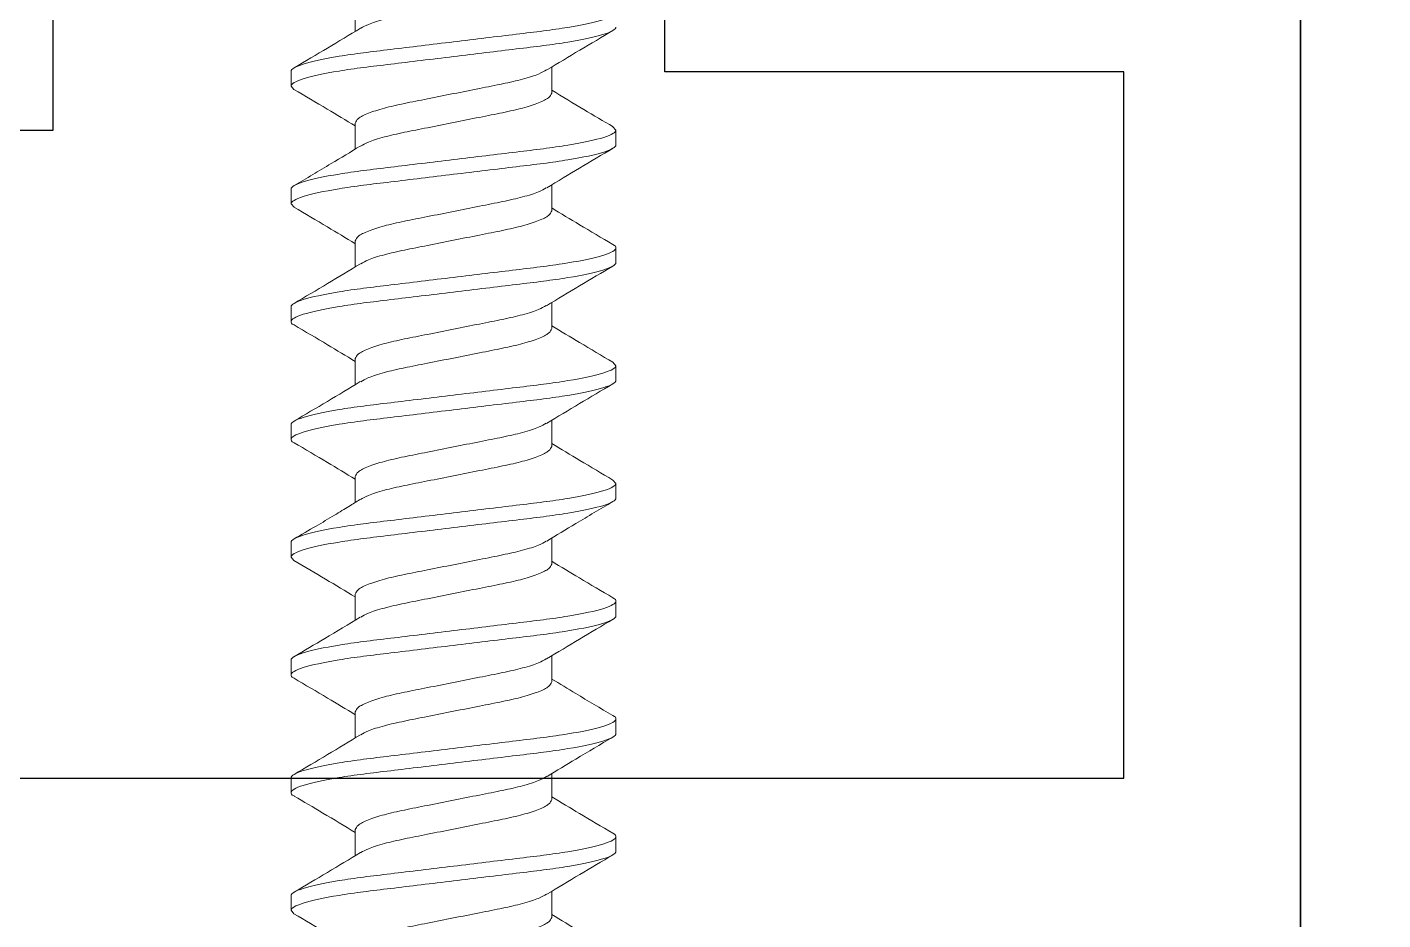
# Model space of a CAD drawing. Extents: x 0 to 79.8, y 0 to 38.2.
# Drawn here: x 22.497 to 23.073, y 29.21 to 29.589 of the extents above; entities that cross this region are included whole.
import ezdxf

# ---------------------------------------------------------------- set-up
doc = ezdxf.new("R2010")
doc.units = 0
doc.header["$MEASUREMENT"] = 0
doc.linetypes.add('SLD-Solid', pattern=[0])
doc.layers.get('0').update_dxf_attribs({"linetype": 'CONTINUOUS'})
doc.layers.add('TEXT', color=7, linetype='CONTINUOUS')

# ---------------------------------------------------------------- blocks, each defined once
blk = doc.blocks.new('25559')
at = {"color": 7, "linetype": 'SLD-Solid', "lineweight": 15}
for p, q in [((0.2062499640494835, 0.06899999832279491), (0.2048183672540773, 0.06775296564529754)), ((0.2062499640494835, 0.06899999832279491), (0.2124999451825005, 0.06899999832279491)), ((0.2562499597786001, 0.06899999832279491), (0.2624999775778605, 0.06899999832279491)), ((0.3062499555077096, 0.06899999832279491), (0.3047983022773337, 0.06773548959716891)), ((0.3062499555077096, 0.06899999832279491), (0.31249997330697, 0.06899999832279491)), ((0.3562499879030696, 0.06899999832279491), (0.35480775789717, 0.06774372116873906)), ((0.3562499879030696, 0.06899999832279491), (0.3624999690360937, 0.06899999832279491)), ((0.4062499836321862, 0.06899999832279491), (0.4124999647652032, 0.06899999832279491)), ((0.4562499793613028, 0.06899999832279491), (0.462499960494327, 0.06899999832279491)), ((0.5062499750904195, 0.06899999832279491), (0.5124999562234365, 0.06899999832279491)), ((0.1904999793279814, 0.04172019887803913), (0.1794554469153624, 0.04172019887803913)), ((0.240499975057098, 0.04172019887803913), (0.229458009281494, 0.04172019887803913)), ((0.2904999707862146, 0.04172019887803913), (0.2794585550042541, 0.04172019887803913)), ((0.3404999665153312, 0.04172019887803913), (0.3294580007397272, 0.04172019887803913)), ((0.3904999622444478, 0.04172019887803913), (0.3794561631566893, 0.04172019887803913)), ((0.4404999579735644, 0.04172019887803913), (0.4294585788578473, 0.04172019887803913)), ((0.4904999903689173, 0.04172019887803913), (0.4794519746632062, 0.04172019887803913)), ((0.5404999860980411, 0.04172019887803913), (0.5294560036790656, 0.04172019887803913)), ((0.1532499363103241, -0.04172019887803913), (0.1642914620910076, -0.04172019887803913)), ((0.2032500053719275, -0.04172019887803913), (0.214293804459686, -0.04172019887803913)), ((0.2532499644348007, -0.04172019887803913), (0.2642915268817276, -0.04172019887803913)), ((0.3032499601639174, -0.04172019887803913), (0.3142921826032179, -0.04172019887803913)), ((0.353249955893034, -0.04172019887803913), (0.3643246646237159, -0.04172019887803913)), ((0.403249988288394, -0.04172019887803913), (0.4142905240805135, -0.04172019887803913)), ((0.4532499840175035, -0.04172019887803913), (0.4642919131268641, -0.04172019887803913)), ((0.5032499797466272, -0.04172019887803913), (0.5142915055273107, -0.04172019887803913)), ((0.1874999473179457, -0.06899999832279491), (0.1812499661849216, -0.06899999832279491)), ((0.1889305907910241, -0.06775380438560319), (0.1874999473179457, -0.06899999832279491)), ((0.2374999430470552, -0.06899999832279491), (0.2312499619140382, -0.06899999832279491)), ((0.2389440796976032, -0.06774210327077412), (0.2374999430470552, -0.06899999832279491)), ((0.2874999754424152, -0.06899999832279491), (0.2812499576431549, -0.06899999832279491)), ((0.3374999711715319, -0.06899999832279491), (0.3312499900385149, -0.06899999832279491)), ((0.3874999669006485, -0.06899999832279491), (0.3812499857676315, -0.06899999832279491)), ((0.3889371736312484, -0.06774810736808945), (0.3874999669006485, -0.06899999832279491)), ((0.4374999626297651, -0.06899999832279491), (0.4312499814967481, -0.06899999832279491)), ((0.4874999583588817, -0.06899999832279491), (0.4812499772258647, -0.06899999832279491)), ((0.5374999907542417, -0.06899999832279491), (0.5312499729549813, -0.06899999832279491)), ((0.5389298642362235, -0.06775445062814356), (0.5374999907542417, -0.06899999832279491))]:
    blk.add_line(p, q, dxfattribs=at)
for points, knots in [([(0.1812499724269827, -0.0689999999999884), (0.180347862631379, -0.0689999999999884), (0.1792963103142355, -0.06732069762327342), (0.1770932361714657, -0.06032598277693069), (0.1759478589153716, -0.05501784534993703), (0.1743607226230068, -0.04534187172058068), (0.1738533182178656, -0.04184291922157968), (0.1729053203646416, -0.0345452344224384), (0.1724642237022564, -0.0307540005592557), (0.1709795177337341, -0.01846063513988838), (0.1698664273954478, -0.009244247138866513), (0.1676335174585262, 0.009244247138866513), (0.1665204271202327, 0.01846063513988838), (0.1650357211517104, 0.0307540005592557), (0.1645946244893324, 0.03454523442246682), (0.1636466266361083, 0.04184291922157968), (0.1631392222309671, 0.04534187172058068), (0.1615520859385953, 0.05501784534993703), (0.1604067086825012, 0.06032598277693069), (0.1582036345397384, 0.06732069762327342), (0.1571520822225949, 0.0689999999999884), (0.1562499724269841, 0.0689999999999884)], [0, 0, 0, 0, 0.1249999999999999, 0.1249999999999999, 0.2499999999999998, 0.2499999999999998, 0.3124999999999997, 0.3124999999999997, 0.3749999999999997, 0.3749999999999997, 0.4999999999999997, 0.4999999999999997, 0.6249999999999997, 0.6249999999999997, 0.6874999999999997, 0.6874999999999997, 0.7499999999999998, 0.7499999999999998, 0.8749999999999999, 0.8749999999999999, 1, 1, 1, 1]), ([(0.1874999724269841, -0.0689999999999884), (0.1865978626313733, -0.0689999999999884), (0.185546310314237, -0.06732069762327342), (0.1833432361714671, -0.06032598277693069), (0.182197858915373, -0.05501784534993703), (0.1806107226230012, -0.04534187172058068), (0.1801033182178671, -0.04184291922157968), (0.179155320364643, -0.0345452344224384), (0.1787142237022579, -0.0307540005592557), (0.1772295177337355, -0.01846063513988838), (0.1761164273954492, -0.009244247138866513), (0.1738835174585205, 0.009244247138866513), (0.1727704271202342, 0.01846063513988838), (0.1712857211517118, 0.0307540005592557), (0.1708446244893338, 0.03454523442246682), (0.1698966266361026, 0.04184291922157968), (0.1693892222309685, 0.04534187172058068), (0.1678020859386038, 0.05501784534993703), (0.1666567086825026, 0.06032598277693069), (0.1644536345397398, 0.06732069762327342), (0.1634020822225963, 0.0689999999999884), (0.1624999724269856, 0.0689999999999884)], [0, 0, 0, 0, 0.125, 0.125, 0.2500000000000001, 0.2500000000000001, 0.3125000000000001, 0.3125000000000001, 0.3750000000000002, 0.3750000000000002, 0.5000000000000001, 0.5000000000000001, 0.625, 0.625, 0.6875, 0.6875, 0.75, 0.75, 0.875, 0.875, 1, 1, 1, 1]), ([(0.1806655796024756, 0.03970732754757478), (0.177868649567813, 0.04434089766041893), (0.1722476280134018, 0.05365303530970778), (0.1667196640270348, 0.06303658527158973), (0.163942326124257, 0.06775103150096129)], [0, 0, 0, 0, 0.4975839369380017, 1, 1, 1, 1]), ([(0.2048195405738511, 0.06777072585677502), (0.2023926080985703, 0.06364931578599453), (0.1972661292341868, 0.05494354344392605), (0.1920410794012426, 0.046281522272551), (0.189289626643415, 0.04172019887803913)], [0, 0, 0, 0, 0.4734111930410915, 1, 1, 1, 1]), ([(0.231249972426987, -0.0689999999999884), (0.2303478626313762, -0.0689999999999884), (0.2292963103142398, -0.06732069762327342), (0.2270932361714699, -0.06032598277693069), (0.2259478589153758, -0.05501784534993703), (0.224360722623004, -0.04534187172058068), (0.2238533182178699, -0.04184291922157968), (0.2229053203646387, -0.03454523442246682), (0.2224642237022607, -0.0307540005592557), (0.2209795177337384, -0.01846063513988838), (0.219866427395452, -0.009244247138866513), (0.2176335174585233, 0.009244247138866513), (0.216520427120237, 0.01846063513988838), (0.2150357211517147, 0.0307540005592557), (0.2145946244893366, 0.0345452344224384), (0.2136466266361055, 0.04184291922157968), (0.2131392222309714, 0.04534187172058068), (0.2115520859385995, 0.05501784534993703), (0.2104067086825054, 0.06032598277693069), (0.2082036345397356, 0.06732069762327342), (0.2071520822225921, 0.0689999999999884), (0.2062499724269884, 0.0689999999999884)], [0, 0, 0, 0, 0.1249999999999998, 0.1249999999999998, 0.2499999999999996, 0.2499999999999996, 0.3124999999999995, 0.3124999999999995, 0.3749999999999995, 0.3749999999999995, 0.4999999999999996, 0.4999999999999996, 0.6249999999999996, 0.6249999999999996, 0.6874999999999997, 0.6874999999999997, 0.7499999999999998, 0.7499999999999998, 0.8749999999999999, 0.8749999999999999, 1, 1, 1, 1]), ([(0.2374999724269884, -0.0689999999999884), (0.2365978626313776, -0.0689999999999884), (0.2355463103142341, -0.06732069762327342), (0.2333432361714642, -0.06032598277693069), (0.2321978589153701, -0.05501784534993703), (0.2306107226230054, -0.04534187172058068), (0.2301033182178713, -0.04184291922157968), (0.2291553203646401, -0.03454523442246682), (0.228714223702255, -0.0307540005592557), (0.2272295177337327, -0.01846063513988838), (0.2261164273954535, -0.009244247138866513), (0.2238835174585248, 0.009244247138866513), (0.2227704271202384, 0.01846063513988838), (0.2212857211517161, 0.0307540005592557), (0.220844624489331, 0.0345452344224384), (0.2198966266361069, 0.04184291922157968), (0.2193892222309728, 0.04534187172058068), (0.217802085938601, 0.05501784534993703), (0.2166567086825069, 0.06032598277693069), (0.214453634539737, 0.06732069762327342), (0.2134020822225935, 0.0689999999999884), (0.2124999724269827, 0.0689999999999884)], [0, 0, 0, 0, 0.125, 0.125, 0.2500000000000001, 0.2500000000000001, 0.3125000000000001, 0.3125000000000001, 0.3750000000000003, 0.3750000000000003, 0.5000000000000003, 0.5000000000000003, 0.6250000000000003, 0.6250000000000003, 0.6875000000000002, 0.6875000000000002, 0.7500000000000002, 0.7500000000000002, 0.8750000000000001, 0.8750000000000001, 1, 1, 1, 1]), ([(0.2307414744547955, 0.03958653977625204), (0.2279283793356868, 0.04424379473758222), (0.222270231483094, 0.05361121249015355), (0.2167214052008291, 0.06303211865665048), (0.2139313219804464, 0.06776917670802618)], [0, 0, 0, 0, 0.4971759650679533, 1, 1, 1, 1]), ([(0.2547695602136315, 0.06768707640645744), (0.2519868944589376, 0.06295977078798387), (0.2468726049050645, 0.05427140794679985), (0.2416658303863031, 0.04565050217135536), (0.239292042344573, 0.04172019887803913)], [0, 0, 0, 0, 0.5440962474604328, 1, 1, 1, 1]), ([(0.2562499597786001, 0.06899999832279491), (0.2557823661496812, 0.06899033353209916), (0.2553056215637355, 0.06898047959833775), (0.254778073021356, 0.06768627928931892), (0.2547679468989372, 0.06766143753597476)], [0, 0, 0, 0, 0.9808053257506866, 1, 1, 1, 1]), ([(0.2812499724269841, -0.0689999999999884), (0.2803478626313733, -0.0689999999999884), (0.279296310314237, -0.06732069762327342), (0.2770932361714671, -0.06032598277693069), (0.275947858915373, -0.05501784534993703), (0.2743607226230012, -0.04534187172058068), (0.2738533182178671, -0.04184291922157968), (0.272905320364643, -0.0345452344224384), (0.2724642237022579, -0.0307540005592557), (0.2709795177337355, -0.01846063513988838), (0.2698664273954492, -0.009244247138866513), (0.2676335174585205, 0.009244247138866513), (0.2665204271202342, 0.01846063513988838), (0.2650357211517118, 0.0307540005592557), (0.2645946244893338, 0.03454523442246682), (0.2636466266361026, 0.04184291922157968), (0.2631392222309685, 0.04534187172058068), (0.2615520859385967, 0.05501784534993703), (0.2604067086825026, 0.06032598277693069), (0.2582036345397327, 0.06732069762327342), (0.2571520822225963, 0.0689999999999884), (0.2562499724269856, 0.0689999999999884)], [0, 0, 0, 0, 0.1249999999999999, 0.1249999999999999, 0.2499999999999999, 0.2499999999999999, 0.3124999999999999, 0.3124999999999999, 0.3749999999999999, 0.3749999999999999, 0.5, 0.5, 0.625, 0.625, 0.6875000000000001, 0.6875000000000001, 0.7500000000000002, 0.7500000000000002, 0.8750000000000001, 0.8750000000000001, 1, 1, 1, 1]), ([(0.2874999724269856, -0.0689999999999884), (0.2865978626313748, -0.0689999999999884), (0.2855463103142313, -0.06732069762327342), (0.2833432361714614, -0.06032598277693069), (0.2821978589153673, -0.05501784534993703), (0.2806107226230026, -0.04534187172058068), (0.2801033182178685, -0.04184291922157968), (0.2791553203646373, -0.0345452344224384), (0.2787142237022522, -0.0307540005592557), (0.2772295177337369, -0.01846063513988838), (0.2761164273954506, -0.009244247138866513), (0.2738835174585219, 0.009244247138866513), (0.2727704271202356, 0.01846063513988838), (0.2712857211517132, 0.0307540005592557), (0.2708446244893281, 0.03454523442246682), (0.269896626636104, 0.04184291922157968), (0.2693892222309699, 0.04534187172058068), (0.2678020859385981, 0.05501784534993703), (0.266656708682504, 0.06032598277693069), (0.2644536345397341, 0.06732069762327342), (0.2634020822225978, 0.0689999999999884), (0.262499972426987, 0.0689999999999884)], [0, 0, 0, 0, 0.125, 0.125, 0.2499999999999999, 0.2499999999999999, 0.3124999999999999, 0.3124999999999999, 0.3749999999999999, 0.3749999999999999, 0.5, 0.5, 0.625, 0.625, 0.6875000000000001, 0.6875000000000001, 0.7500000000000001, 0.7500000000000001, 0.8750000000000001, 0.8750000000000001, 1, 1, 1, 1]), ([(0.2807889529687202, 0.03950928400203679), (0.2779724878015983, 0.04416974746257551), (0.2723065663465292, 0.05354526547705518), (0.266753229998514, 0.06297734873959371), (0.263960394040339, 0.06772085059961341)], [0, 0, 0, 0, 0.4970886358831252, 1, 1, 1, 1]), ([(0.3048009422468425, 0.06773989412963033), (0.3020087226685746, 0.06299622337053279), (0.2968893792635754, 0.05429902784723595), (0.2916658835674255, 0.04565125661261504), (0.2892914147475523, 0.04172019887803913)], [0, 0, 0, 0, 0.5454253323844276, 0.9999999999999999, 0.9999999999999999, 0.9999999999999999, 0.9999999999999999]), ([(0.3312499724269884, -0.0689999999999884), (0.3303478626313776, -0.0689999999999884), (0.3292963103142341, -0.06732069762327342), (0.3270932361714642, -0.06032598277693069), (0.3259478589153701, -0.05501784534993703), (0.3243607226229983, -0.04534187172058068), (0.3238533182178713, -0.04184291922157968), (0.3229053203646401, -0.0345452344224384), (0.322464223702255, -0.0307540005592557), (0.3209795177337327, -0.01846063513988838), (0.3198664273954464, -0.009244247138866513), (0.3176335174585248, 0.009244247138866513), (0.3165204271202384, 0.01846063513988838), (0.3150357211517161, 0.0307540005592557), (0.314594624489331, 0.03454523442246682), (0.3136466266360998, 0.04184291922157968), (0.3131392222309728, 0.04534187172058068), (0.311552085938601, 0.05501784534993703), (0.3104067086825069, 0.06032598277693069), (0.308203634539737, 0.06732069762327342), (0.3071520822225935, 0.0689999999999884), (0.3062499724269827, 0.0689999999999884)], [0, 0, 0, 0, 0.1249999999999999, 0.1249999999999999, 0.2499999999999999, 0.2499999999999999, 0.3124999999999999, 0.3124999999999999, 0.3749999999999999, 0.3749999999999999, 0.5, 0.5, 0.625, 0.625, 0.6875, 0.6875, 0.75, 0.75, 0.875, 0.875, 1, 1, 1, 1]), ([(0.3374999724269827, -0.0689999999999884), (0.336597862631379, -0.0689999999999884), (0.3355463103142355, -0.06732069762327342), (0.3333432361714657, -0.06032598277693069), (0.3321978589153716, -0.05501784534993703), (0.3306107226230068, -0.04534187172058068), (0.3301033182178656, -0.04184291922157968), (0.3291553203646416, -0.0345452344224384), (0.3287142237022564, -0.0307540005592557), (0.3272295177337341, -0.01846063513988838), (0.3261164273954478, -0.009244247138866513), (0.3238835174585262, 0.009244247138866513), (0.3227704271202327, 0.01846063513988838), (0.3212857211517104, 0.0307540005592557), (0.3208446244893324, 0.03454523442246682), (0.3198966266361083, 0.04184291922157968), (0.3193892222309671, 0.04534187172058068), (0.3178020859385953, 0.05501784534993703), (0.3166567086825012, 0.06032598277693069), (0.3144536345397313, 0.06732069762327342), (0.3134020822225949, 0.0689999999999884), (0.3124999724269841, 0.0689999999999884)], [0, 0, 0, 0, 0.1249999999999999, 0.1249999999999999, 0.2499999999999998, 0.2499999999999998, 0.3124999999999998, 0.3124999999999998, 0.3749999999999999, 0.3749999999999999, 0.5000000000000001, 0.5000000000000001, 0.6250000000000002, 0.6250000000000002, 0.6875000000000002, 0.6875000000000002, 0.7500000000000001, 0.7500000000000001, 0.8750000000000001, 0.8750000000000001, 1, 1, 1, 1]), ([(0.3307512191336883, 0.03957079162483979), (0.3279461789134075, 0.044213106827101), (0.322306594606431, 0.05354656585328144), (0.316767785640792, 0.0629532152049137), (0.3139838928312741, 0.06768114564161465)], [0, 0, 0, 0, 0.4973842162112512, 1, 1, 1, 1]), ([(0.3548083078908206, 0.06775214065481805), (0.3520307063254791, 0.06303565649764664), (0.3469018351117299, 0.05432661769026481), (0.3416855687060121, 0.04568283681155094), (0.3392942337773945, 0.04172019887803913)], [0, 0, 0, 0, 0.5415619635541834, 1, 1, 1, 1]), ([(0.3812499724269856, -0.0689999999999884), (0.3803478626313748, -0.0689999999999884), (0.3792963103142313, -0.06732069762327342), (0.3770932361714614, -0.06032598277693069), (0.3759478589153673, -0.05501784534993703), (0.3743607226230026, -0.04534187172058068), (0.3738533182178685, -0.04184291922157968), (0.3729053203646373, -0.0345452344224384), (0.3724642237022593, -0.0307540005592557), (0.3709795177337369, -0.01846063513988838), (0.3698664273954506, -0.009244247138866513), (0.3676335174585219, 0.009244247138866513), (0.3665204271202356, 0.01846063513988838), (0.3650357211517132, 0.0307540005592557), (0.3645946244893281, 0.0345452344224384), (0.363646626636104, 0.04184291922157968), (0.3631392222309699, 0.04534187172058068), (0.3615520859385981, 0.05501784534993703), (0.360406708682504, 0.06032598277693069), (0.3582036345397341, 0.06732069762327342), (0.3571520822225978, 0.0689999999999884), (0.356249972426987, 0.0689999999999884)], [0, 0, 0, 0, 0.125, 0.125, 0.25, 0.25, 0.3125, 0.3125, 0.375, 0.375, 0.5, 0.5, 0.625, 0.625, 0.6874999999999999, 0.6874999999999999, 0.7499999999999999, 0.7499999999999999, 0.875, 0.875, 1, 1, 1, 1]), ([(0.387499972426987, -0.0689999999999884), (0.3865978626313762, -0.0689999999999884), (0.3855463103142327, -0.06732069762327342), (0.3833432361714699, -0.06032598277693069), (0.3821978589153687, -0.05501784534993703), (0.380610722623004, -0.04534187172058068), (0.3801033182178628, -0.04184291922157968), (0.3791553203646387, -0.0345452344224384), (0.3787142237022607, -0.0307540005592557), (0.3772295177337384, -0.01846063513988838), (0.3761164273954449, -0.009244247138866513), (0.3738835174585233, 0.009244247138866513), (0.372770427120237, 0.01846063513988838), (0.3712857211517147, 0.0307540005592557), (0.3708446244893295, 0.0345452344224384), (0.3698966266361055, 0.04184291922157968), (0.3693892222309714, 0.04534187172058068), (0.3678020859385995, 0.05501784534993703), (0.3666567086825054, 0.06032598277693069), (0.3644536345397356, 0.06732069762327342), (0.3634020822225921, 0.0689999999999884), (0.3624999724269884, 0.0689999999999884)], [0, 0, 0, 0, 0.125, 0.125, 0.2500000000000001, 0.2500000000000001, 0.3124999999999999, 0.3124999999999999, 0.3749999999999998, 0.3749999999999998, 0.4999999999999999, 0.4999999999999999, 0.6249999999999999, 0.6249999999999999, 0.6874999999999998, 0.6874999999999998, 0.7499999999999998, 0.7499999999999998, 0.875, 0.875, 1, 1, 1, 1]), ([(0.3807245218378341, 0.03961378737815835), (0.3782486009433939, 0.0437105056587086), (0.3726050606361468, 0.05304844323003977), (0.3670639498015333, 0.06245316775931542), (0.3639538222410579, 0.06773187338896491)], [0, 0, 0, 0, 0.4387176771405727, 1, 1, 1, 1]), ([(0.4047894938372281, 0.06772075435074498), (0.4019974553672512, 0.06297682902967949), (0.3968817064302925, 0.05428470992777079), (0.391662206494658, 0.04564471600400566), (0.3892913695395492, 0.04172019887803913)], [0, 0, 0, 0, 0.5457731613464917, 1, 1, 1, 1]), ([(0.4062499836321862, 0.06899999832279491), (0.4057824808354269, 0.06899582240026803), (0.4053121701988331, 0.06899162139697523), (0.4047920855097686, 0.06772035538176624), (0.4047889805098208, 0.06771276569301676)], [0, 0, 0, 0, 0.9940298185777356, 1, 1, 1, 1]), ([(0.4312499724269827, -0.0689999999999884), (0.430347862631379, -0.0689999999999884), (0.4292963103142355, -0.06732069762327342), (0.4270932361714657, -0.06032598277693069), (0.4259478589153716, -0.05501784534993703), (0.4243607226230068, -0.04534187172058068), (0.4238533182178656, -0.04184291922157968), (0.4229053203646416, -0.03454523442246682), (0.4224642237022564, -0.0307540005592557), (0.4209795177337341, -0.01846063513988838), (0.4198664273954478, -0.009244247138866513), (0.4176335174585262, 0.009244247138866513), (0.4165204271202327, 0.01846063513988838), (0.4150357211517104, 0.0307540005592557), (0.4145946244893324, 0.0345452344224384), (0.4136466266361083, 0.04184291922157968), (0.4131392222309671, 0.04534187172058068), (0.4115520859386024, 0.05501784534993703), (0.4104067086825083, 0.06032598277693069), (0.4082036345397384, 0.06732069762327342), (0.4071520822225949, 0.0689999999999884), (0.4062499724269841, 0.0689999999999884)], [0, 0, 0, 0, 0.125, 0.125, 0.2499999999999999, 0.2499999999999999, 0.3125, 0.3125, 0.375, 0.375, 0.5, 0.5, 0.625, 0.625, 0.6875, 0.6875, 0.7499999999999999, 0.7499999999999999, 0.875, 0.875, 1, 1, 1, 1]), ([(0.4374999724269841, -0.0689999999999884), (0.4365978626313733, -0.0689999999999884), (0.435546310314237, -0.06732069762327342), (0.4333432361714671, -0.06032598277693069), (0.432197858915373, -0.05501784534993703), (0.4306107226230012, -0.04534187172058068), (0.4301033182178671, -0.04184291922157968), (0.429155320364643, -0.03454523442246682), (0.4287142237022579, -0.0307540005592557), (0.4272295177337355, -0.01846063513988838), (0.4261164273954492, -0.009244247138866513), (0.4238835174585205, 0.009244247138866513), (0.4227704271202342, 0.01846063513988838), (0.4212857211517189, 0.0307540005592557), (0.4208446244893338, 0.0345452344224384), (0.4198966266361026, 0.04184291922157968), (0.4193892222309685, 0.04534187172058068), (0.4178020859386038, 0.05501784534993703), (0.4166567086825097, 0.06032598277693069), (0.4144536345397398, 0.06732069762327342), (0.4134020822225963, 0.0689999999999884), (0.4124999724269856, 0.0689999999999884)], [0, 0, 0, 0, 0.125, 0.125, 0.2499999999999999, 0.2499999999999999, 0.3125, 0.3125, 0.375, 0.375, 0.5, 0.5, 0.625, 0.625, 0.6875, 0.6875, 0.7499999999999999, 0.7499999999999999, 0.875, 0.875, 1, 1, 1, 1]), ([(0.430777060293309, 0.03952873086072373), (0.427958161813649, 0.04419429074536652), (0.4222866000562249, 0.05358129464408989), (0.41673033826428, 0.06301638344328353), (0.413935668179839, 0.06776201304077745)], [0, 0, 0, 0, 0.4970233244787143, 0.9999999999999999, 0.9999999999999999, 0.9999999999999999, 0.9999999999999999]), ([(0.454786959595566, 0.06771648731668733), (0.4516793717514886, 0.06244002947448735), (0.4465583834393385, 0.05374496426790643), (0.4413440111488072, 0.04511371568938216), (0.4392938952394374, 0.04172019887803913)], [0, 0, 0, 0, 0.6068336138757475, 0.9999999999999999, 0.9999999999999999, 0.9999999999999999, 0.9999999999999999]), ([(0.4562499793613028, 0.06899999832279491), (0.4557824940169866, 0.06899518696056361), (0.4553114056782661, 0.06899033851627223), (0.4547903216426903, 0.06771607207352304), (0.4547863362694358, 0.06770632618409422)], [0, 0, 0, 0, 0.9923517648106059, 1, 1, 1, 1]), ([(0.481249972426987, -0.0689999999999884), (0.4803478626313762, -0.0689999999999884), (0.4792963103142327, -0.06732069762327342), (0.4770932361714628, -0.06032598277693069), (0.4759478589153687, -0.05501784534993703), (0.474360722623004, -0.04534187172058068), (0.4738533182178628, -0.04184291922157968), (0.4729053203646387, -0.0345452344224384), (0.4724642237022536, -0.0307540005592557), (0.4709795177337384, -0.01846063513988838), (0.4698664273954449, -0.009244247138866513), (0.4676335174585233, 0.009244247138866513), (0.466520427120237, 0.01846063513988838), (0.4650357211517147, 0.0307540005592557), (0.4645946244893295, 0.03454523442246682), (0.4636466266361055, 0.04184291922157968), (0.4631392222309643, 0.04534187172058068), (0.4615520859385995, 0.05501784534993703), (0.4604067086825054, 0.06032598277693069), (0.4582036345397356, 0.06732069762327342), (0.4571520822225921, 0.0689999999999884), (0.4562499724269884, 0.0689999999999884)], [0, 0, 0, 0, 0.1249999999999998, 0.1249999999999998, 0.2499999999999995, 0.2499999999999995, 0.3124999999999995, 0.3124999999999995, 0.3749999999999994, 0.3749999999999994, 0.4999999999999994, 0.4999999999999994, 0.6249999999999994, 0.6249999999999994, 0.6874999999999996, 0.6874999999999996, 0.7499999999999996, 0.7499999999999996, 0.8749999999999998, 0.8749999999999998, 1, 1, 1, 1]), ([(0.4874999724269884, -0.0689999999999884), (0.4865978626313776, -0.0689999999999884), (0.4855463103142341, -0.06732069762327342), (0.4833432361714642, -0.06032598277693069), (0.4821978589153701, -0.05501784534993703), (0.4806107226229983, -0.04534187172058068), (0.4801033182178642, -0.04184291922157968), (0.4791553203646401, -0.0345452344224384), (0.478714223702255, -0.0307540005592557), (0.4772295177337327, -0.01846063513988838), (0.4761164273954464, -0.009244247138866513), (0.4738835174585176, 0.009244247138866513), (0.4727704271202384, 0.01846063513988838), (0.4712857211517161, 0.0307540005592557), (0.470844624489331, 0.03454523442246682), (0.4698966266360998, 0.04184291922157968), (0.4693892222309657, 0.04534187172058068), (0.467802085938601, 0.05501784534993703), (0.4666567086825069, 0.06032598277693069), (0.464453634539737, 0.06732069762327342), (0.4634020822225935, 0.0689999999999884), (0.4624999724269827, 0.0689999999999884)], [0, 0, 0, 0, 0.125, 0.125, 0.2499999999999999, 0.2499999999999999, 0.3125000000000001, 0.3125000000000001, 0.3750000000000001, 0.3750000000000001, 0.5000000000000002, 0.5000000000000002, 0.6250000000000003, 0.6250000000000003, 0.6875000000000003, 0.6875000000000003, 0.7500000000000002, 0.7500000000000002, 0.8750000000000001, 0.8750000000000001, 1, 1, 1, 1]), ([(0.4806249277798216, 0.03977081056419252), (0.4781723509724429, 0.04383242595261549), (0.4725803049970239, 0.05309319198377693), (0.4670772188974155, 0.06243181089845962), (0.4639876933079066, 0.06767466946644163)], [0, 0, 0, 0, 0.4385830907256587, 1, 1, 1, 1]), ([(0.5047818587168962, 0.06770791199909354), (0.501991637696932, 0.06296700565673063), (0.4968773586061985, 0.0542772574237631), (0.4916616302055417, 0.04564356677931869), (0.4892914709965055, 0.04172019887803913)], [0, 0, 0, 0, 0.545574649029413, 1, 1, 1, 1]), ([(0.5062499750904195, 0.06899999832279491), (0.5057823974537072, 0.0689937439319408), (0.5053095793456919, 0.06898741944371523), (0.5047867007108522, 0.06770726902868773), (0.5047809053945684, 0.06769308050374434)], [0, 0, 0, 0, 0.9889165173437774, 1, 1, 1, 1]), ([(0.5312499724269841, -0.0689999999999884), (0.5303478626313733, -0.0689999999999884), (0.529296310314237, -0.06732069762327342), (0.5270932361714671, -0.06032598277693069), (0.525947858915373, -0.05501784534993703), (0.5243607226230012, -0.04534187172058068), (0.5238533182178671, -0.04184291922157968), (0.522905320364643, -0.0345452344224384), (0.5224642237022579, -0.0307540005592557), (0.5209795177337355, -0.01846063513988838), (0.5198664273954492, -0.009244247138866513), (0.5176335174585205, 0.009244247138866513), (0.5165204271202342, 0.01846063513988838), (0.5150357211517118, 0.0307540005592557), (0.5145946244893338, 0.03454523442246682), (0.5136466266361026, 0.04184291922157968), (0.5131392222309685, 0.04534187172058068), (0.5115520859385967, 0.05501784534993703), (0.5104067086825026, 0.06032598277693069), (0.5082036345397327, 0.06732069762327342), (0.5071520822225963, 0.0689999999999884), (0.5062499724269856, 0.0689999999999884)], [0, 0, 0, 0, 0.1249999999999999, 0.1249999999999999, 0.2499999999999998, 0.2499999999999998, 0.3124999999999998, 0.3124999999999998, 0.3749999999999998, 0.3749999999999998, 0.4999999999999999, 0.4999999999999999, 0.6249999999999999, 0.6249999999999999, 0.6874999999999999, 0.6874999999999999, 0.75, 0.75, 0.875, 0.875, 1, 1, 1, 1]), ([(0.5374999724269856, -0.0689999999999884), (0.5365978626313748, -0.0689999999999884), (0.5355463103142313, -0.06732069762327342), (0.5333432361714685, -0.06032598277693069), (0.5321978589153673, -0.05501784534993703), (0.5306107226230026, -0.04534187172058068), (0.5301033182178685, -0.04184291922157968), (0.5291553203646373, -0.0345452344224384), (0.5287142237022593, -0.0307540005592557), (0.5272295177337369, -0.01846063513988838), (0.5261164273954506, -0.009244247138866513), (0.5238835174585219, 0.009244247138866513), (0.5227704271202356, 0.01846063513988838), (0.5212857211517132, 0.0307540005592557), (0.5208446244893281, 0.03454523442246682), (0.519896626636104, 0.04184291922157968), (0.51938922223097, 0.04534187172058068), (0.5178020859385981, 0.05501784534993703), (0.516656708682504, 0.06032598277693069), (0.5144536345397341, 0.06732069762327342), (0.5134020822225978, 0.0689999999999884), (0.512499972426987, 0.0689999999999884)], [0, 0, 0, 0, 0.1249999999999999, 0.1249999999999999, 0.2499999999999998, 0.2499999999999998, 0.3124999999999997, 0.3124999999999997, 0.3749999999999997, 0.3749999999999997, 0.4999999999999998, 0.4999999999999998, 0.6249999999999998, 0.6249999999999998, 0.6874999999999998, 0.6874999999999998, 0.7499999999999999, 0.7499999999999999, 0.875, 0.875, 1, 1, 1, 1]), ([(0.5306776495665062, 0.0396883481834891), (0.5278773014455567, 0.04432708204885216), (0.5222484565958325, 0.05365117751833282), (0.516716058498595, 0.06304235874230812), (0.5139360263004988, 0.06776143096416831)], [0, 0, 0, 0, 0.4974996106147939, 1, 1, 1, 1]), ([(0.5548193273464506, 0.0677703683609252), (0.5520336702053399, 0.06303969810173271), (0.5469050485293039, 0.05433014886273213), (0.5416797389227099, 0.04567446839553213), (0.5392926033791596, 0.04172019887803913)], [0, 0, 0, 0, 0.5431590234319394, 1, 1, 1, 1]), ([(0.1629841638596972, -0.03930430595329426), (0.162436042826954, -0.0383677470985333), (0.1611596290137953, -0.03618677503638423), (0.159126892634248, -0.02974874088039314), (0.1571673705650483, -0.0211065587771202), (0.1552033196710312, -0.01096697218258669), (0.1529999800894615, -1.293596852747214e-06), (0.1507964432152846, 0.010972024483209), (0.1488333692238442, 0.02108960038066243), (0.1468701161577854, 0.02981281131016544), (0.1446666939855064, 0.03652401494900914), (0.1424630780615246, 0.0409043658238204), (0.1411461890073156, 0.04145164545789726), (0.1404999835988647, 0.04172019887803913)], [0, 0, 0, 0, 0.07120162391329521, 0.1658077885249553, 0.2569613269570803, 0.3481147360688541, 0.442721022084144, 0.5373271888114216, 0.6284805979231954, 0.7196341363553204, 0.8142403009669805, 0.9088465943248694, 1, 1, 1, 1]), ([(0.2130528721283724, -0.03943639151077605), (0.2124819861121807, -0.03846360899368051), (0.2111828689382307, -0.03624992983773723), (0.2091269446504427, -0.02975188034437792), (0.207167351457997, -0.02110573183378506), (0.2052033195817486, -0.0109672031420871), (0.2029999745310676, -1.230671841767617e-06), (0.2007964398188804, 0.01097200833555689), (0.1988333627840007, 0.02108960453446684), (0.1968701198525835, 0.02981281052788631), (0.1946666597418627, 0.03652401083121504), (0.1924631882097501, 0.0409043700536813), (0.1911462229486887, 0.0414516466224768), (0.1904999793279814, 0.04172019887803913)], [0, 0, 0, 0, 0.07394596321695189, 0.1682725938896807, 0.25915679989775, 0.3500408769675726, 0.4443676286852184, 0.5386942614673136, 0.6295783385371362, 0.7204625445452055, 0.8147891752179344, 0.9091158153209342, 1, 1, 1, 1]), ([(0.262996475175612, -0.03932792359714199), (0.262444271016804, -0.03838487937397872), (0.2611637695698263, -0.03619806228280709), (0.2591268756140224, -0.02974931598487274), (0.2571674386011722, -0.02110639555974103), (0.25520322392628, -0.0109670324167439), (0.2530000328451578, -1.272430353083109e-06), (0.2507964929252253, 0.01097202926368368), (0.2488332867308571, 0.02108958959965435), (0.2468701351916565, 0.02981281608833797), (0.2446666500345316, 0.03652400968479697), (0.2424631852402612, 0.04090437032809291), (0.2411462191061986, 0.04145164671282942), (0.240499975057098, 0.04172019887803913)], [0, 0, 0, 0, 0.07169358968669436, 0.1662496449337518, 0.2573548470754842, 0.3484600869245438, 0.4430161442860849, 0.5375722016476442, 0.6286774414967038, 0.7197826436384362, 0.8143386988854937, 0.9088947635857589, 1, 1, 1, 1]), ([(0.3130451270093104, -0.03942146376655842), (0.3124768028923128, -0.03845276955632926), (0.311180227621108, -0.0362427895101689), (0.3091269151034481, -0.02975153557594012), (0.3071674082304696, -0.0211058153649617), (0.305203284244854, -0.01096718669174379), (0.3030000116537224, -1.233401263789347e-06), (0.3007964928527045, 0.01097201861679764), (0.2988332823234501, 0.02108959245373399), (0.2968701272788365, 0.02981281510272993), (0.2946666606575903, 0.03652401211701317), (0.2924631237819497, 0.04090436812381881), (0.2911461957364594, 0.04145164610108054), (0.2904999707862146, 0.04172019887803913)], [0, 0, 0, 0, 0.07363668750507738, 0.1679948205901584, 0.2589093238017367, 0.3498238091048088, 0.4441820037871141, 0.5385401389822657, 0.6294546798222435, 0.7203691830338218, 0.8147273161189028, 0.9090855181245612, 1, 1, 1, 1]), ([(0.3631032387337356, -0.03953316747615077), (0.3625156791629536, -0.03853391635712455), (0.3611999371435246, -0.03629625952945048), (0.3591269419773795, -0.02975411340807455), (0.3571673961597241, -0.02110513679963333), (0.3552032810415824, -0.01096737638965806), (0.353000011429728, -1.181016898499365e-06), (0.3507964720597059, 0.01097200042141822), (0.3488333396764176, 0.02108960380462577), (0.3468701063444541, 0.02981281005318692), (0.3446666610241422, 0.03652401312487541), (0.3424631184009428, 0.0409043678825185), (0.341146191100151, 0.04145164602167029), (0.3404999665153312, 0.04172019887803913)], [0, 0, 0, 0, 0.07594638504738133, 0.1700693087120105, 0.2607571293719859, 0.3514449321681073, 0.4455678579375376, 0.5396907243681355, 0.630378527164257, 0.7210664032226536, 0.8151892675484428, 0.9093122006229656, 1, 1, 1, 1]), ([(0.4130275920033455, -0.03938776290587498), (0.4124650917229857, -0.03842830253006468), (0.4111743438311635, -0.03622666548096731), (0.4091268770452174, -0.0297507459838755), (0.407167407862211, -0.02110602378988347), (0.4052032723283716, -0.0109671286566595), (0.4030000082952512, -1.248523801677948e-06), (0.4007964677684441, 0.01097201778873114), (0.3988333344415906, 0.02108959918041364), (0.3968701060227602, 0.02981281153302007), (0.3946666417759914, 0.03652401055865084), (0.3924631713374254, 0.04090437011890913), (0.3911462059346817, 0.04145164664396361), (0.3904999622444478, 0.04172019887803913)], [0, 0, 0, 0, 0.07293750862297206, 0.1673669130085441, 0.258350029092572, 0.3493331272545782, 0.443762533751805, 0.5381918807169817, 0.6291749788789878, 0.7201581505418239, 0.8145874953953383, 0.9090168496893926, 1, 1, 1, 1]), ([(0.4630211344736779, -0.03937530096649766), (0.4624607697659968, -0.03841925719717665), (0.4611721356972822, -0.03622070586897053), (0.4591268705421427, -0.02975045079861616), (0.4571674041021652, -0.02110610155284576), (0.4552032682076188, -0.01096710689890301), (0.453000002840092, -1.254604484302035e-06), (0.4507964679980958, 0.01097201990987173), (0.4488333144129939, 0.02108959459678772), (0.4468701634515782, 0.02981281831770843), (0.4446666213778769, 0.03652400730928207), (0.442463171039357, 0.0409043706737009), (0.4411462029715594, 0.0414516468265731), (0.4404999579735644, 0.04172019887803913)], [0, 0, 0, 0, 0.07267870921419772, 0.167134474175077, 0.2581429887808771, 0.3491514854596524, 0.4436072525327759, 0.5380629600572305, 0.6290714567360057, 0.7200799713418058, 0.8145357363026852, 0.9089914511580633, 1, 1, 1, 1]), ([(0.5130054003845004, -0.03934505131593369), (0.5124502467292302, -0.03839730565894683), (0.511166806719622, -0.03620624615038537), (0.5091268527326775, -0.02974972978398682), (0.5071674072394785, -0.02110629070782011), (0.5052032477043582, -0.01096705914756058), (0.5030000605578948, -1.259315439483544e-06), (0.5007964482941816, 0.01097201832109818), (0.4988333144879817, 0.02108959444197467), (0.4968701573238405, 0.02981281835829463), (0.4946666201240717, 0.03652400730859995), (0.4924631572148499, 0.04090436976582623), (0.4911462200175194, 0.04145164658376643), (0.4904999903689173, 0.04172019887803913)], [0, 0, 0, 0, 0.07204998250554963, 0.166569794434371, 0.2576400185548822, 0.3487102247362129, 0.443229979189658, 0.5377497932321619, 0.6288199994134926, 0.7198902235340039, 0.8144100354628253, 0.9089297972521708, 1, 1, 1, 1]), ([(0.5631184014748385, -0.03956232630596901), (0.5625258112002953, -0.03855511234138476), (0.5612050449453392, -0.03631023207069006), (0.5591269596695909, -0.02975477067877819), (0.5571674006382352, -0.0211049611310159), (0.5552032514905036, -0.01096742960115193), (0.5530000253748781, -1.162819927458258e-06), (0.5507964516949215, 0.01097199491564993), (0.5488333081407291, 0.02108960089387324), (0.5468701536326819, 0.02981281655692669), (0.5446666156959736, 0.03652400779711229), (0.5424631529815969, 0.04090436964889932), (0.5411462157590279, 0.04145164654528344), (0.5404999860980411, 0.04172019887803913)], [0, 0, 0, 0, 0.0765474754118803, 0.1706091489674736, 0.2612379834658243, 0.3518668277930154, 0.4459285034520418, 0.5399901791110738, 0.6306189957571897, 0.7212478302555403, 0.8153095334613749, 0.9093711867707446, 1, 1, 1, 1]), ([(0.1806393265724182, 0.0395472931462848), (0.1812293252244928, 0.03854418328901943), (0.1825475060829049, 0.03630302526588025), (0.1846230518067244, 0.02975444054027321), (0.1865825099389156, 0.021105043814174), (0.1885467182606249, 0.01096740933749629), (0.1907499127212233, 1.169903072195666e-06), (0.1929534453306871, -0.01097200355866335), (0.1949166760763177, -0.02108959201459015), (0.1968797349049822, -0.0298128240538631), (0.1990833589867975, -0.03652400434424408), (0.2012867881198019, -0.04090437116039425), (0.2026037589958847, -0.04145164698678627), (0.2032500053719275, -0.04172019887803913)], [0, 0, 0, 0, 0.07623768213881528, 0.1703309879313312, 0.2609901591147173, 0.3516494232008056, 0.4457426124562486, 0.5398358017116913, 0.6304950657977796, 0.7211542369811658, 0.8152475427736816, 0.9093407393319153, 1, 1, 1, 1]), ([(0.2307160280820852, 0.03939987651594379), (0.2312806143173844, 0.03843709553729013), (0.2325734405345301, 0.03623245714422296), (0.2346231104314782, 0.02975103940121926), (0.2365824890231067, 0.02110593967526597), (0.2385467189346997, 0.01096715916705193), (0.2407499059466005, 1.237918240803992e-06), (0.2429534459470446, -0.01097202048450185), (0.2449166557763576, -0.02108959158195489), (0.2468797930530258, -0.02981281866706809), (0.2490833358801154, -0.03652400722486959), (0.2512867973015034, -0.04090436978586354), (0.2526037346916041, -0.04145164659036027), (0.2532499644348007, -0.04172019887803913)], [0, 0, 0, 0, 0.07318894462962962, 0.1675927971779725, 0.2585511810551824, 0.3495096581417117, 0.4439133937683639, 0.5383171293950106, 0.6292756064815399, 0.7202340459214853, 0.8146378389529596, 0.9090415819065021, 1, 1, 1, 1]), ([(0.2807646799157908, 0.03930639134588887), (0.2813131663072141, 0.03836925958341908), (0.2825899524053739, 0.03618777099015347), (0.284623054215416, 0.02974879244848694), (0.2865825542824751, 0.02110654002783008), (0.2885466996489612, 0.01096699008320456), (0.2907498908413118, 1.278134362792116e-06), (0.2929535020159477, -0.01097202315870049), (0.2949166361035154, -0.02108959316777259), (0.2968797931926161, -0.02981281871404917), (0.299083330413211, -0.03652400721213667), (0.3012867933169261, -0.04090436978893308), (0.3026037305149671, -0.04145164659138345), (0.3032499601639174, -0.04172019887803913)], [0, 0, 0, 0, 0.07124507438538573, 0.1658468139971849, 0.2569960889186121, 0.3481452902050227, 0.4427470319323414, 0.5373488333003906, 0.6284980345868013, 0.719647253827953, 0.8142490530804943, 0.9088508021500685, 1, 1, 1, 1]), ([(0.3307269460807589, 0.03937893092455624), (0.3312879288094521, 0.03842189169469634), (0.3325771695341189, 0.03622244082541215), (0.3346230814403555, 0.02975053720075493), (0.3365825422067275, 0.02110607803172115), (0.3385466976682423, 0.01096711854691534), (0.3407498859463942, 1.243130100192502e-06), (0.3429534979054765, -0.01097201416047255), (0.344916631790376, -0.02108959553785894), (0.3468797889335278, -0.02981281805230651), (0.3490833261391231, -0.03652400739156292), (0.3512867890468101, -0.04090436974595946), (0.3526037262443324, -0.04145164657722944), (0.353249955893034, -0.04172019887803913)], [0, 0, 0, 0, 0.07275409105585529, 0.1672021833807134, 0.2582033053704281, 0.3492044094345741, 0.4436524443276726, 0.5381005387646038, 0.6291016428287499, 0.7201027648184647, 0.8145508571433226, 0.9089988993667496, 1, 1, 1, 1]), ([(0.3806972054867259, 0.03943612109722494), (0.3812680385969784, 0.03846341203100678), (0.3825670954649709, 0.03624979763065994), (0.3846230533609258, 0.02975188159575737), (0.3865825480491836, 0.02110572467643124), (0.3885466764094545, 0.01096721215864704), (0.3907499438700626, 1.225922972025728e-06), (0.392953478148641, -0.01097201253696767), (0.3949166318793047, -0.02108959653878628), (0.3968797828019035, -0.02981281777550748), (0.3990833248863765, -0.03652400745633599), (0.4012867752220473, -0.04090437063851482), (0.4026037432902143, -0.04145164681497704), (0.403249988288394, -0.04172019887803913)], [0, 0, 0, 0, 0.07394035166028494, 0.1682676073293617, 0.2591523027086186, 0.3500369801852408, 0.4443642379636926, 0.5386914362744837, 0.629576113751106, 0.7204608091303629, 0.8147880647994395, 0.9091152704311849, 1, 1, 1, 1]), ([(0.4307521639142422, 0.03933042148494792), (0.4313047896921347, 0.03838669078683665), (0.432585701012357, 0.03619925150547942), (0.4346230916458182, 0.02974937876385297), (0.4365825324918546, 0.02110638391988573), (0.4385466755836234, 0.01096702807410566), (0.44074993751709, 1.275930884503396e-06), (0.4429534786090841, -0.01097202483401816), (0.444916611789921, -0.02108959732470339), (0.4468798402476892, -0.02981281205111941), (0.4490833044836577, -0.03652401041813391), (0.4512867749250731, -0.04090437015256043), (0.4526037403274472, -0.04145164665501966), (0.4532499840175035, -0.04172019887803913)], [0, 0, 0, 0, 0.07174551345246315, 0.1662963329476188, 0.2573964329847011, 0.3484965150767179, 0.4430473366862479, 0.5375980986871738, 0.6286981807791906, 0.7197983364665429, 0.8143490963530959, 0.9088998656923273, 1, 1, 1, 1]), ([(0.4806080246417537, 0.03960748995089602), (0.4812083998975751, 0.03858795170867779), (0.4825369343222761, 0.03633187663066906), (0.4846229725894773, 0.02975578139870549), (0.4865825584508201, 0.02110469744570764), (0.4885466628886519, 0.0109674990990527), (0.4907499354675764, 1.147580633187317e-06), (0.4929534740389272, -0.01097199182626696), (0.49491660662855, -0.02108960606855703), (0.496879839905489, -0.0298128094210881), (0.4990832852410705, -0.03652401329631516), (0.501286827860234, -0.04090436784150597), (0.5026037551615445, -0.04145164600816997), (0.5032499797466272, -0.04172019887803913)], [0, 0, 0, 0, 0.07747685309774953, 0.1714438852370979, 0.2619815037769452, 0.3525191044825256, 0.4464861387231935, 0.5404531137233001, 0.6309907144288806, 0.7215283882753951, 0.8154953611741836, 0.9094624027078404, 1, 1, 1, 1]), ([(0.5306514698689355, 0.03952402841505886), (0.5312374674300742, 0.03852727479994655), (0.532551666932342, 0.03629188477148659), (0.5346229892737284, 0.02975390254496801), (0.5365825490640646, 0.02110519189781712), (0.5385466589357506, 0.01096736082305938), (0.5407499354478418, 1.185953379945204e-06), (0.5429534531934195, -0.01097200641979157), (0.5449166639953518, -0.02108959566638191), (0.5468798189672484, -0.0298128142057692), (0.5490832856086669, -0.03652401236027458), (0.5512868224789713, -0.04090436806558273), (0.5526037505251509, -0.04145164608192431), (0.5532499754757367, -0.04172019887803913)], [0, 0, 0, 0, 0.07575786588255297, 0.1698999385635358, 0.2606062665637144, 0.3513125766963934, 0.4454547108335613, 0.5395967856197778, 0.6303031511621945, 0.7210094791623731, 0.815151551843356, 0.9092936932871025, 1, 1, 1, 1]), ([(0.1629601841367148, -0.03950790443465735), (0.1657745009840497, -0.04416449100199316), (0.1714354711451023, -0.05353116825972393), (0.176986221333074, -0.06295939834669184), (0.1797774498622218, -0.06770044125207164)], [0, 0, 0, 0, 0.497143911250344, 1, 1, 1, 1]), ([(0.2130255924435147, -0.03961410362450124), (0.2155010349099555, -0.04370997474640603), (0.2211435838865157, -0.05304614543931052), (0.2266839178364819, -0.06244964148365284), (0.2297936520707893, -0.06772773010348487)], [0, 0, 0, 0, 0.43870996543072, 1, 1, 1, 1]), ([(0.2629723121214056, -0.03952782337120198), (0.2657841910959036, -0.04418072448666521), (0.2714395212988023, -0.05353877028031206), (0.2769871021934591, -0.06296115835220917), (0.2797763779994042, -0.0676986537727089)], [0, 0, 0, 0, 0.4972086286039863, 0.9999999999999999, 0.9999999999999999, 0.9999999999999999, 0.9999999999999999]), ([(0.3130195706378771, -0.03960439165334151), (0.3158305843743534, -0.04425864225999021), (0.3214839409560355, -0.05361901569338556), (0.3270301196472758, -0.06303504448854369), (0.3298185765743256, -0.06776914920834542)], [0, 0, 0, 0, 0.4972291586184878, 0.9999999999999999, 0.9999999999999999, 0.9999999999999999, 0.9999999999999999]), ([(0.3631213885240641, -0.03976514104635953), (0.3640428207294519, -0.04126381889369668), (0.3660090563241596, -0.04446183358339795), (0.370018367119286, -0.05094615219374532), (0.374828063906719, -0.05917852932276446), (0.3779879087168396, -0.06461943198965514), (0.3797621062890784, -0.06767440363617538)], [0, 0, 0, 0, 0.1888334125532887, 0.4029498589909788, 0.664766792569477, 1, 1, 1, 1]), ([(0.4129995789936203, -0.0395721528591082), (0.4160332926256132, -0.04459828531182097), (0.4216888123965887, -0.05396811875883145), (0.4272401220505557, -0.06339213816889355), (0.4298136180897387, -0.0677609588862822)], [0, 0, 0, 0, 0.536416413495356, 1, 1, 1, 1]), ([(0.4629968980869918, -0.03956779874275185), (0.4658020950588764, -0.0442103068500046), (0.4714420472847394, -0.05354424104265831), (0.4769810999651583, -0.06295138051902427), (0.4797651410454833, -0.06767960107615067)], [0, 0, 0, 0, 0.4973795627255148, 0.9999999999999999, 0.9999999999999999, 0.9999999999999999, 0.9999999999999999]), ([(0.5129805406716841, -0.03954123404960797), (0.515796629067296, -0.04420219907777323), (0.5214616912501029, -0.05357855841282344), (0.5270144434651627, -0.06300783998418069), (0.5298069362917275, -0.06774984901463199)], [0, 0, 0, 0, 0.4970975259824561, 1, 1, 1, 1]), ([(0.1889293441387565, -0.06777242167052577), (0.1917133855018349, -0.06304474635302881), (0.1968431779050022, -0.05433367142066459), (0.2020678480405351, -0.0456781808709934), (0.2044569847621318, -0.04172019887803913)], [0, 0, 0, 0, 0.5427200838294082, 1, 1, 1, 1]), ([(0.238943566370196, -0.06774890485885976), (0.2417357345278646, -0.06300564016899557), (0.2468568776175601, -0.05430597173301521), (0.25208215229042, -0.04565462641247109), (0.2544584838072126, -0.04172019887803913)], [0, 0, 0, 0, 0.5452236168301561, 0.9999999999999999, 0.9999999999999999, 0.9999999999999999, 0.9999999999999999]), ([(0.28897505840213, -0.06769611005208276), (0.29176272602772, -0.06295969663327128), (0.2968761665171513, -0.05427165652108101), (0.3020878676194059, -0.04564424812915036), (0.3044583328713557, -0.04172019887803913)], [0, 0, 0, 0, 0.545164773374665, 1, 1, 1, 1]), ([(0.3389707275145639, -0.0677034753836665), (0.3417524977497166, -0.06297822211067228), (0.3468703099036645, -0.05428485185117893), (0.3520797107400853, -0.04565796795077404), (0.3544575586093686, -0.04172019887803913)], [0, 0, 0, 0, 0.5435467640229303, 1, 1, 1, 1]), ([(0.3889363303076578, -0.06776094971971247), (0.3915750878387527, -0.06328002195107274), (0.3967016979326417, -0.05457442120601286), (0.4019245167243071, -0.04592002379061455), (0.4044590576544493, -0.04172019887803913)], [0, 0, 0, 0, 0.5147178121158997, 0.9999999999999999, 0.9999999999999999, 0.9999999999999999, 0.9999999999999999]), ([(0.4389730656123518, -0.06769950626286914), (0.4417633949832691, -0.06295814980575187), (0.4468759991617901, -0.05427076003476827), (0.452090118029453, -0.04564035037614644), (0.4544585033899224, -0.04172019887803913)], [0, 0, 0, 0, 0.54577457465443, 1, 1, 1, 1]), ([(0.488960448153847, -0.06772077726714087), (0.4913692888308603, -0.06363038910382102), (0.4964917851531538, -0.05493201460225805), (0.5016979760736291, -0.04629544428837562), (0.5044559691482675, -0.04172019887803913)], [0, 0, 0, 0, 0.4702474195119667, 1, 1, 1, 1]), ([(0.5389285809177125, -0.06777373248871754), (0.5417146594922926, -0.06304238169045107), (0.5468437126324375, -0.05433216443731226), (0.5520700022394678, -0.04567488369599459), (0.5544573948608615, -0.04172019887803913)], [0, 0, 0, 0, 0.5431954979718744, 1, 1, 1, 1]), ([(0.2889764150531278, -0.06767510487807726), (0.2889681486859033, -0.06769533837447739), (0.2884419011056139, -0.06898342880498376), (0.2879672100185431, -0.06899177914803545), (0.2874999754424152, -0.06899999832279491)], [0, 0, 0, 0, 0.01570813345386753, 1, 1, 1, 1]), ([(0.3389717908356147, -0.06768635683144453), (0.3389650781774378, -0.0677028043073733), (0.338441383591281, -0.06898597021324804), (0.3379676411930745, -0.06899302951066488), (0.3374999711715319, -0.06899999832279491)], [0, 0, 0, 0, 0.01281788727487128, 1, 1, 1, 1]), ([(0.4389742755983761, -0.06768025190194749), (0.4389667311418677, -0.06769875266118675), (0.4384423695347976, -0.0689846090819799), (0.4379677517080154, -0.0689923594581785), (0.4374999626297651, -0.06899999832279491)], [0, 0, 0, 0, 0.01438788882285582, 1, 1, 1, 1]), ([(0.4889608881487604, -0.0677128986081641), (0.488957807617588, -0.06772044381594355), (0.48843874462613, -0.06899179538169165), (0.4879679544715572, -0.06899590905916853), (0.4874999583588817, -0.06899999832279491)], [0, 0, 0, 0, 0.005934792543855732, 1, 1, 1, 1])]:
    blk.add_open_spline(points, degree=3, knots=knots, dxfattribs=at)

msp = doc.modelspace()

# ---------------------------------------------------------------- linework, layer by layer
at = {"layer": 'TEXT'}
msp.add_lwpolyline([(21.66038338548098, 29.64502235875907), (22.04438338548098, 29.64502235875904), (22.04438338548099, 29.78327367379033, -2.318729304408622), (22.12438338548099, 29.78327367379033), (22.12438338548098, 29.64502235875904), (22.508383385481, 29.64502235875907), (22.508383385481, 29.54502223885533), (22.27188338548098, 29.54502223885533, 0.414213562373095), (22.14688338548098, 29.42002223885533), (22.14688338548098, 29.39502235875907, 0.414213562373095), (22.27188338548098, 29.27002235875907), (22.96338318236537, 29.27002235875907), (22.96338318236537, 29.57002235875905), (22.76838318236538, 29.57002235875905), (22.76838318236538, 29.64502235875907), (23.03838318236539, 29.6450223587591), (23.03838318236539, 29.19502235875906)], format="xyb", dxfattribs=at)
msp.add_lwpolyline([(23.16338212004035, 29.19502089020279), (23.03838212004037, 29.19502089020279), (23.03838212004036, 29.64502089020286), (23.30838212004038, 29.64502089020283)], dxfattribs=at)

# ---------------------------------------------------------------- block references
at = {"layer": 'TEXT', "rotation": 270}
msp.add_blockref('25559', (22.67860454075519, 29.75144985671507), dxfattribs=at)

doc.saveas('drawing.dxf')
